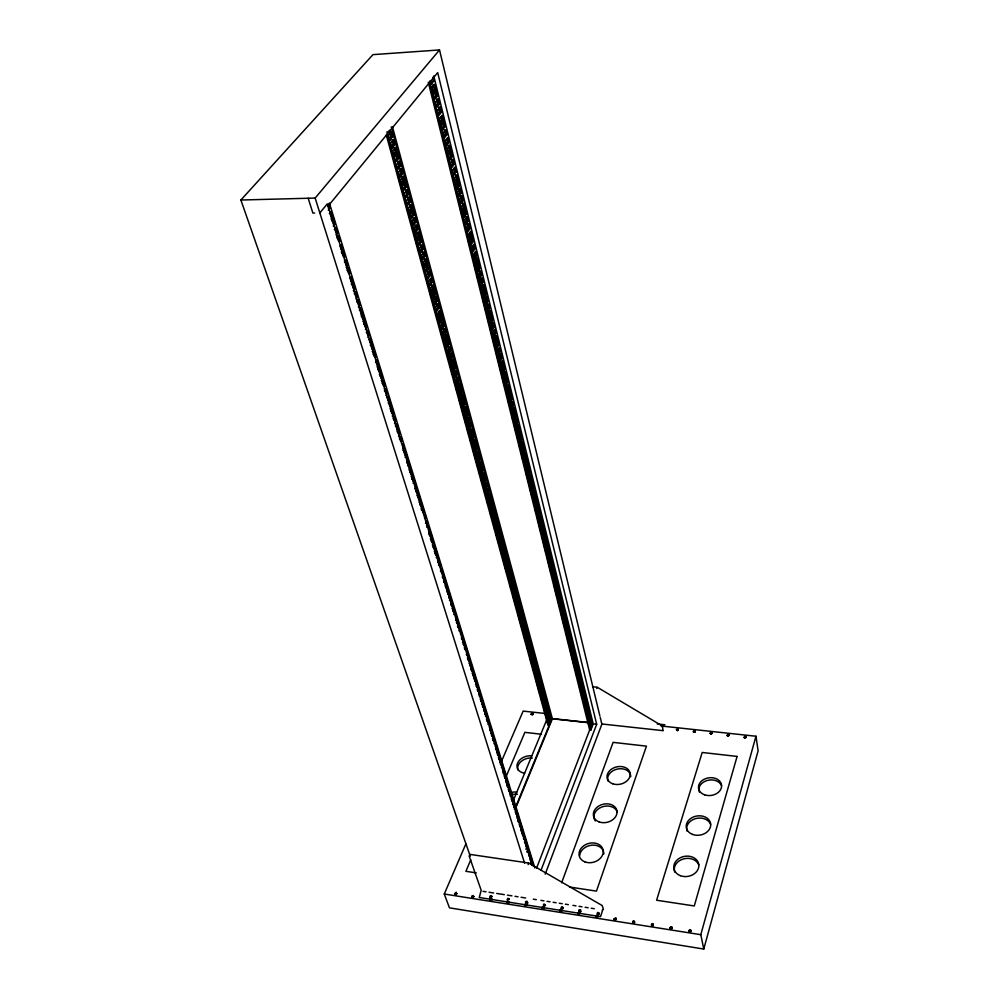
<?xml version="1.0" encoding="UTF-8"?>
<svg xmlns="http://www.w3.org/2000/svg" width="999" height="999" viewBox="0 0 999 999"><rect width="100%" height="100%" fill="white"/><g stroke="black" fill="none" stroke-linecap="round" stroke-linejoin="round"><path stroke-width="1.5" d="M602.734 909.664L600.649 916.358M688.923 931.093L689.76 930.094L691.083 930.456M712.087 733.166L711.138 734.315L710.052 733.154M695.254 731.792C693.331 728.071 693.056 735.002 695.242 731.318M581.168 911.525L580.132 910.401L578.995 911.675M563.249 908.615L562.524 907.517L561.076 908.528M559.902 910.189L560.227 911.35M509.24 901.922L507.792 902.921L507.255 901.61M465.834 844.005L444.268 894.018L449.475 907.854L703.771 949.05L758.116 750.798L755.968 736.238L663.461 726.248M703.771 949.05L700.799 934.689L755.968 736.238M662.662 726.423L662.899 730.569M561.663 882.754L613.111 742.369L646.453 746.153L596.478 891.12L569.567 887.037M545.204 874.162L601.86 724.2L600.199 717.282M540.996 870.354L596.678 724.25L437.699 72.602L328.059 206.169M590.909 728.533L592.432 724.562L591.783 721.927L590.621 721.79L591.271 724.437L589.747 728.408L590.909 728.533L590.247 725.898L591.783 721.927M428.271 82.168L589.66 729.969L590.821 730.094L593.206 723.875L433.778 75.912M590.921 718.456L591.583 721.116L590.047 725.087L589.398 722.427L590.921 718.456L589.76 718.331L590.421 720.991L588.886 724.962L588.224 722.302M536.575 868.168L589.835 729.52M591.096 726.236L592.057 723.751L596.678 724.25M590.521 716.832L589.36 716.708L587.824 720.679L588.985 720.803L590.521 716.832L589.872 714.16L588.698 714.035M531.018 862.949L531.943 860.564L531.118 857.891L529.857 857.704L530.681 860.376L531.943 860.564M587.924 716.495L589.46 712.524L588.798 709.839L587.25 713.81L587.924 716.495L586.75 716.37L588.299 712.399L589.46 712.524M531.518 864.572L532.442 862.199L533.266 864.847L532.017 864.672L531.193 862.012M589.872 714.16L588.324 718.131L588.985 720.803M586.85 712.162L588.399 708.191L587.724 705.494L586.176 709.465L586.85 712.162L585.676 712.037L587.225 708.079L588.399 708.191M528.146 864.56L528.671 863.186M596.765 688.523L597.19 687.424M530.182 860.276L531.118 857.891M527.747 852.422L528.683 850.037L529.52 852.734L528.583 855.119M585.689 701.835L586.863 701.96L585.302 705.931L585.976 708.641L584.802 708.516L586.351 704.545L587.524 704.67L585.976 708.641M528.846 855.943L529.77 853.558L528.508 853.383M525.924 849.237L527.335 845.666L528.171 848.388L526.773 851.96M584.89 704.27L586.45 700.299L585.776 697.577L584.215 701.548L584.89 704.27L583.716 704.145L585.277 700.174L586.45 700.299M525.024 843.643L525.973 841.27L524.7 841.083M582.617 699.75L584.19 695.791L585.364 695.903L583.791 699.874L583.116 697.14L584.69 693.169L585.364 695.903M525.874 846.378L526.823 844.005L525.973 841.27M523.389 838.386L524.338 836.001L523.488 833.241L522.527 835.626M581.805 691.857L583.391 687.899L582.704 685.127L581.118 689.098L581.805 691.857L580.619 691.745L582.205 687.774L583.391 687.899M523.651 839.222L524.6 836.837L525.449 839.597L524.512 841.97M582.417 688.623L583.603 688.736L582.017 692.707L582.704 695.454L581.518 695.341M582.042 694.018L583.104 691.37L584.278 691.495L582.704 695.454M522.002 833.928L522.964 831.543L522.102 828.77L520.829 828.583L521.69 831.368L522.964 831.543M580.706 687.399L582.292 683.441L581.605 680.656L580.007 684.627L580.706 687.399L579.52 687.287M581.181 678.958L579.582 682.916L578.896 680.119L580.494 676.161L581.181 678.958L579.994 678.833L578.933 681.48M521.141 831.156L522.102 828.77M580.044 685.963L581.106 683.316L582.292 683.441M519.218 824.937L520.179 822.552L519.305 819.742L518.019 819.567L518.893 822.377L520.179 822.552M580.069 674.45L578.471 678.408L577.772 675.599L579.383 671.64L580.069 674.45L578.883 674.325L578.184 671.515M519.742 826.648L520.716 824.262L521.578 827.06L520.292 826.885M576.898 673.301L577.971 670.666L579.17 670.779L577.559 674.737L576.361 674.625M518.081 821.265L519.043 818.88L518.169 816.058L516.883 815.883L517.757 818.705L519.043 818.88M518.344 822.127L519.305 819.742M577.809 676.972L578.883 674.325M575.774 668.756L576.848 666.108L576.148 663.274M576.423 670.192L578.046 666.221L577.347 663.386L575.724 667.344L576.423 670.192L575.237 670.067M517.195 818.443L518.169 816.058M577.559 674.737L576.86 671.915L578.471 667.956L579.17 670.779M515.821 807.866L552.397 718.781L392.495 126.923M574.637 664.173L575.724 661.538L575.012 658.678M515.234 812.125L516.221 809.739L515.334 806.88L514.348 809.265M576.923 661.65L575.299 665.609L574.587 662.762L576.211 658.791L576.923 661.65L575.724 661.538M515.784 813.873L516.758 811.488L517.632 814.322L516.346 814.148M548.488 721.303L550.112 717.382L548.975 717.27L549.687 719.892L548.076 723.8L547.352 721.178L548.488 721.303L549.213 723.925L550.824 720.017L550.112 717.382M513.811 807.517L514.785 805.132L513.898 802.259L512.599 802.085M575.074 654.183L575.786 657.055L574.15 661.013L573.438 658.141L575.074 654.183L573.876 654.07L574.587 656.942L572.951 660.901L572.24 658.029L573.438 658.141M515.109 808.266L551.648 719.33L391.258 126.898M548.738 712.337L547.115 716.258L546.391 713.598L548.026 709.69L548.738 712.337L547.602 712.212L546.878 709.565M572.939 650.312L573.651 653.196L572.015 657.142L571.303 654.27L572.502 654.382L573.226 657.255L574.862 653.296L574.15 650.424L572.502 654.382M513.274 800.636L547.127 718.843M547.552 717.869L549.175 713.948L548.039 713.823L548.763 716.458L547.14 720.379L546.416 717.744L547.552 717.869L548.276 720.504L549.887 716.583L549.175 713.948M512.912 804.645L513.898 802.259M544.08 709.19L544.805 711.862L545.953 711.987L547.577 708.066L546.853 705.406L545.716 705.282M572.065 652.609L571.353 649.712L573.001 645.754L573.713 648.651L572.065 652.609L570.866 652.497L572.502 648.551L571.79 645.654M511.188 799.1L512.187 796.715L511.288 793.805L509.977 793.643L510.889 796.54L512.187 796.715M547.602 712.212L545.978 716.133L545.254 713.486M511.738 800.873L512.737 798.488L513.623 801.373L512.325 801.21M544.78 707.692L546.416 703.771L545.691 701.098L544.043 705.007L544.78 707.692L543.631 707.567L545.267 703.646L544.542 700.973M546.853 705.406L545.217 709.315L545.953 711.987M572.564 643.98L571.353 643.88L569.692 647.827L570.904 647.939L572.564 643.98L571.84 641.071L570.629 640.958M544.805 711.862L546.441 707.941L547.577 708.066M510.289 796.191L511.288 793.805M543.818 704.195L545.466 700.274L544.742 697.589L543.094 701.498L543.818 704.195L542.669 704.07L544.318 700.149L545.466 700.274M508.279 789.697L509.278 787.312L508.366 784.365L507.355 786.762M571.403 639.285L569.742 643.244L569.018 640.309L570.679 636.363L571.403 639.285L570.192 639.185L568.531 643.131M508.828 791.495L509.827 789.098L508.516 788.935M571.84 641.071L570.179 645.029L570.904 647.939M542.644 699.849L544.293 695.941L543.556 693.231L541.895 697.152L542.644 699.849L541.483 699.737L540.746 697.027M507.08 785.851L508.091 783.466L507.167 780.506L506.156 782.904M568.793 639.41L570.454 635.464L569.73 632.517L568.056 636.475L568.793 639.41L567.582 639.31L569.243 635.352L570.454 635.464M470.766 859.852L465.896 871.315L476.298 872.889M506.031 776.772L524.875 732.354L541.57 734.253M543.106 691.583L541.446 695.491L540.709 692.782L542.37 688.86L543.106 691.583L541.957 691.47L540.846 694.068M505.594 781.093L506.605 778.696L505.694 775.724L504.67 778.109M567.619 634.665L569.293 630.719L568.556 627.759L566.883 631.705L567.619 634.665L566.396 634.565L568.069 630.619L569.293 630.719M541.483 699.737L543.144 695.816L544.293 695.941M504.108 776.285L505.132 773.9L504.195 770.903L502.884 770.741L503.808 773.738L505.132 773.9M540.259 691.121L539.51 688.386L541.183 684.477L541.92 687.2L539.547 692.657L540.709 692.782M568.106 625.948L566.433 629.894L565.696 626.922L567.382 622.976L568.106 625.948L566.895 625.849L565.771 628.471M454.932 895.004L456.156 892.144M540.209 680.893L538.536 684.802L539.285 687.549L540.946 683.641L540.209 680.893L539.048 680.781L539.797 683.516L538.124 687.437L537.375 684.69M566.196 618.156L566.933 621.153L565.234 625.099L564.497 622.102L566.196 618.156L564.972 618.056L565.709 621.053L564.585 623.676M503.184 773.301L504.195 770.903M540.022 684.352L540.771 687.087L539.098 690.996L538.349 688.261L539.51 688.386M538.998 676.46L537.325 680.369L538.074 683.129L539.747 679.22L538.998 676.46L537.849 676.348L538.598 679.095L536.913 683.004L536.163 680.257M501.386 767.532L502.422 765.147L501.486 762.112L500.449 764.51M565.971 617.245L564.273 621.191L563.523 618.181L565.222 614.235L565.971 617.245L564.735 617.145L563.998 614.135M499.875 762.649L500.911 760.264L499.962 757.217L498.626 757.055M564.023 609.378L564.772 612.399L563.061 616.346L562.312 613.324L564.023 609.378L562.799 609.278L563.548 612.3L561.838 616.246L561.088 613.224M538.548 674.775L537.387 674.65L535.701 678.558L536.863 678.683L538.548 674.775L537.799 672.002L536.638 671.877M501.585 761.113L523.151 711.101L544.742 713.436M563.611 619.767L564.735 617.145M498.351 757.741L499.388 755.344L498.439 752.284L497.402 754.682M561.863 611.475L563.573 607.529L562.824 604.495L561.101 608.428L561.863 611.475L560.626 611.363L562.337 607.429L561.838 605.406M537.337 670.304L535.639 674.213L534.877 671.428L536.575 667.519L537.337 670.304L536.176 670.192L535.039 672.789M498.926 759.602L499.962 757.217M537.799 672.002L536.101 675.911L536.863 678.683M534.04 669.155L535.177 666.545L536.351 666.658L534.64 670.566L533.478 670.454M532.817 664.647L533.953 662.037L533.191 659.228M495.854 749.712L496.903 747.327L495.566 747.165M535.127 662.15L533.416 666.058L532.642 663.236L534.353 659.34L535.127 662.15L533.953 662.037M559.977 605.157L561.126 602.534L560.626 600.499M496.815 752.796L497.864 750.411L496.903 747.327M534.64 670.566L533.878 667.769L535.589 663.86L536.351 666.658M562.362 602.634L560.639 606.568L559.877 603.508L561.613 599.575L562.362 602.634L561.126 602.534M531.955 654.67L532.717 657.504L531.006 661.413L530.232 658.578M533.891 657.617L532.18 661.513L531.406 658.691L533.129 654.782L533.891 657.617L532.717 657.504M558.99 601.161L560.139 598.538L559.64 596.49M495.566 748.775L496.615 746.378L495.654 743.281M559.652 602.572L561.376 598.638L560.614 595.566L558.891 599.5L559.652 602.572L558.416 602.472L557.642 599.412M493.044 740.659L494.105 738.273L492.757 738.111M557.654 594.53L559.39 590.596L560.152 593.693L558.429 597.627L557.654 594.53L556.406 594.442L556.918 596.503M530.931 656.955L532.654 653.046L531.88 650.212L530.706 650.099L531.48 652.946L529.757 656.842L530.931 656.955L530.157 654.108L531.88 650.212M557.754 596.216L558.916 593.593L558.154 590.509M494.018 743.78L495.067 741.383L494.105 738.273M556.918 585.514L557.692 588.623L555.943 592.544L555.169 589.447M531.643 649.338L530.469 649.225L528.733 653.134L529.92 653.246L531.643 649.338L530.869 646.478L529.695 646.378M492.457 738.748L493.506 736.363L492.544 733.216L491.483 735.614M558.928 588.711L557.192 592.644L556.418 589.535L558.166 585.601L558.928 588.711L557.692 588.623M490.884 733.691L491.945 731.305L490.971 728.146L489.61 727.996M528.658 648.638L530.394 644.73L529.62 641.857L527.872 645.766L528.658 648.638L527.472 648.526L529.22 644.63L530.394 644.73M554.183 585.464L554.695 587.537L555.943 587.637L557.692 583.703L556.93 580.581L555.681 580.494M530.869 646.478L529.133 650.386L529.92 653.246M529.145 640.097L527.397 644.005L526.61 641.121L528.359 637.212L529.145 640.097L527.959 639.997L526.798 642.594M554.92 577.447L555.444 579.532L553.683 583.466L554.932 583.553L556.693 579.632L555.919 576.498L554.67 576.398M489.897 730.531L490.971 728.146M556.93 580.581L555.169 584.515L555.943 587.637M554.695 587.537L556.443 583.616L555.931 581.53M488.012 724.45L489.085 722.065L488.099 718.868L486.738 718.718M527.085 632.542L527.872 635.451L526.123 639.348L525.324 636.438L527.085 632.542L525.899 632.442L526.698 635.339L524.937 639.235L524.138 636.338M555.444 574.575L553.671 578.496L552.897 575.337L554.67 571.416L555.444 574.575L554.195 574.487L553.009 577.097M555.919 576.498L554.158 580.419L554.932 583.553M525.087 635.551L526.848 631.655L526.061 628.746L524.288 632.642L525.087 635.551L523.901 635.451L525.661 631.555L524.862 628.633M487.025 721.253L488.099 718.868M525.574 626.96L524.388 626.848L522.614 630.744L523.801 630.856L525.574 626.96L524.775 624.025L523.588 623.925M485.414 716.083L486.501 713.698L487.5 716.907L486.413 719.305M551.623 570.229L553.409 566.308L554.183 569.492L552.41 573.414L551.623 570.229L550.362 570.142L550.899 572.265M551.748 572.015L552.934 569.393L552.41 567.282M552.135 561.176L550.349 565.097L551.148 568.294L552.922 564.373L552.135 561.176L550.874 561.088L551.673 564.285L549.887 568.206L549.35 566.071M524.775 624.025L523.001 627.921L523.801 630.856M484.802 714.123L485.889 711.738L484.89 708.503L483.803 710.888M522.514 626.123L521.703 623.176L523.488 619.28L524.288 622.227L522.514 626.123L521.316 626.023M551.111 557.005L549.313 560.914L550.112 564.123L551.898 560.202L551.111 557.005L549.85 556.918L550.636 560.114L548.851 564.035L548.314 561.9M521.915 624.725L523.101 622.127L522.29 619.18M549.687 563.711L550.874 561.088M483.491 709.902L484.59 707.504L483.578 704.258L482.48 706.643M521.003 614.41L521.803 617.37L520.017 621.266L519.205 618.306M481.868 704.657L482.967 702.272L481.955 699L480.581 698.85M548.826 558.953L550.624 555.032L549.825 551.81L548.026 555.719L548.826 558.953L547.564 558.866L546.753 555.644M523.001 617.469L521.216 621.366L520.404 618.406L522.19 614.51L523.001 617.469L521.803 617.37M672.19 927.921L670.267 928.496M480.232 699.387L481.331 696.99L480.307 693.706L479.208 696.091M549.338 549.837L547.539 553.746L546.728 550.499L548.538 546.59L549.338 549.837L548.076 549.75L546.865 552.36M519.942 610.526L520.754 613.511L518.956 617.394L518.144 614.422M480.844 701.385L481.955 699M521.953 613.598L520.154 617.494L519.343 614.522L521.141 610.626L521.953 613.598L520.754 613.511M547.564 558.866L549.363 554.957L548.826 552.809M518.843 612.687L520.641 608.803L519.83 605.806L518.031 609.702L518.843 612.687L517.644 612.599L519.443 608.703L520.641 608.803M546.241 542.357L546.778 544.53L544.967 548.439L544.418 546.266M519.343 603.983L517.532 607.867L516.708 604.857L518.518 600.961L519.343 603.983L518.131 603.883L516.92 606.468M478.583 694.08L479.682 691.683L478.658 688.373L477.547 690.759M548.051 544.605L546.241 548.513L545.429 545.254L547.252 541.346L548.051 544.605L546.778 544.53M517.195 596.091L518.019 599.125L516.208 603.009L515.372 599.974L517.195 596.091L515.996 596.003L514.772 598.588M546.191 537.075L544.368 540.983L545.179 544.255L547.002 540.347L546.191 537.075L544.917 537L545.729 540.272L543.906 544.18L543.356 541.995M477.235 689.747L478.346 687.362L477.322 684.028L475.936 683.89L476.973 687.212L478.346 687.362M746.178 737.212L744.267 737.574M516.121 592.132L516.945 595.167L515.122 599.05L514.298 596.016L516.121 592.132L514.91 592.032L515.734 595.079L513.911 598.963L513.361 596.927M475.561 684.377L476.685 681.992L475.649 678.633L474.525 681.031M543.868 538.973L545.704 535.064L544.892 531.768L543.044 535.676L543.868 538.973L542.594 538.886L541.77 535.589M515.996 596.003L516.82 599.025L514.997 602.909L514.435 600.899M476.198 686.413L477.322 684.028M653.408 924.949C650.886 927.909 650.799 921.827 653.346 924.5M473.888 678.97L475.012 676.585L473.976 673.214L472.577 673.076M544.393 529.757L542.544 533.653L541.72 530.332L543.568 526.436L544.393 529.757L543.106 529.682L541.883 532.28M542.594 538.886L544.418 534.989L543.881 532.792M472.839 675.599L473.976 673.214M513.186 592.757L514.41 590.172L513.848 588.136M515.621 590.272L513.786 594.143L512.949 591.096L514.785 587.212L515.621 590.272L514.41 590.172M542.245 521.078L540.397 524.962L541.221 528.309L543.069 524.413L542.245 521.078L540.958 521.003L541.783 524.338L539.935 528.221L539.385 525.998M511.838 587.837L513.061 585.252L512.512 583.191M472.202 673.538L473.339 671.153L472.277 667.757L471.141 670.142M514.285 585.339L512.437 589.223L511.6 586.138L513.449 582.267L514.285 585.339L513.061 585.252M509.865 584.165L511.713 580.294L510.876 577.197L512.1 577.285L512.937 580.382L511.088 584.253L510.239 581.168L512.1 577.285M540.134 523.951L539.31 520.591L541.171 516.708L541.995 520.054L540.134 523.951L538.848 523.876L540.709 519.98L539.885 516.633M470.816 669.093L471.965 666.708L470.904 663.299L469.505 663.161M729.033 735.326C726.885 737.786 726.735 732.779 728.945 735.039M469.118 663.598L470.254 661.213L469.193 657.779L468.044 660.152M537.512 518.469L538.798 518.543L540.659 514.647L539.835 511.288L538.548 511.213M510.052 574.188L510.614 576.248L508.753 580.132L509.977 580.219L511.838 576.348L511.001 573.239L509.777 573.151M469.767 665.684L470.904 663.299M727.047 735.389L728.771 734.889M510.477 571.341L508.616 575.212L507.754 572.077L509.627 568.206L510.477 571.341L509.253 571.253L508.016 573.826M539.835 511.288L537.962 515.172L538.798 518.543M511.001 573.239L509.128 577.11L509.977 580.219M538.124 517.17L539.373 514.585L540.659 514.647M632.654 921.94C634.777 919.068 635.551 924.687 632.866 922.577M536.775 511.738L538.036 509.153L537.2 505.756M467.395 658.054L468.543 655.669L467.47 652.21L466.321 654.595M539.323 509.215L537.45 513.099L536.6 509.715L538.486 505.831L539.323 509.215L538.036 509.153M508.266 563.161L506.381 567.02L507.242 570.167L509.115 566.296L508.266 563.161L507.03 563.074L507.892 566.208L506.006 570.079L505.432 567.981M536.088 507.629L537.974 503.758L537.137 500.337L535.839 500.274L536.675 503.683L534.79 507.554L536.088 507.629L535.239 504.22L537.137 500.337M505.944 559.04L506.505 561.151L504.62 565.009L503.758 561.85L504.994 561.938L506.88 558.079L505.656 557.991M464.248 647.926L465.409 645.554L464.335 642.045L462.912 641.92L463.998 645.416L465.409 645.554M534.989 503.171L536.875 499.3L536.038 495.879L534.128 499.75L534.989 503.171L533.678 503.109L535.576 499.225L535.014 496.953M464.585 649L465.746 646.615L466.82 650.099L465.409 649.962M506.88 558.079L507.742 561.238L505.856 565.097L504.994 561.938M463.161 644.43L464.335 642.045M504.732 560.976L506.618 557.105L505.756 553.933L503.858 557.792L504.732 560.976L503.496 560.889M711.937 732.804C711.213 736.313 708.953 730.956 711.987 733.079M505.232 551.997L503.334 555.856L502.46 552.659L504.37 548.801L505.232 551.997L503.996 551.91L502.722 554.482M532.942 496.291L534.215 493.706L533.641 491.408M462.5 642.282L463.661 639.909L462.574 636.388L461.401 638.761M535.514 493.781L533.616 497.652L532.754 494.193L534.665 490.322L535.514 493.781L534.215 493.706M504.12 559.602L505.394 557.03L504.82 554.907M614.235 919.03L615.272 917.969L616.321 918.655M534.14 488.211L532.23 492.082L531.368 488.611L533.291 484.752L534.14 488.211L532.842 488.149L530.919 492.02L530.344 489.71M501.723 543.556L502.959 543.643L503.833 546.853L501.923 550.699L500.686 550.624L502.597 546.765L502.022 544.63M530.169 485.139L531.456 482.567L530.881 480.232M502.435 541.67L500.511 545.529L499.625 542.295L501.56 538.449L502.435 541.67L501.186 541.595L499.912 544.155M458.953 630.893L460.139 628.508L459.041 624.937L457.604 624.812M529.532 486.426L530.844 486.488L532.767 482.629L531.905 479.133L530.594 479.07M502.959 543.643L501.048 547.489L501.923 550.699M501.286 537.462L499.363 541.308L498.476 538.061L500.412 534.215L501.286 537.462L500.049 537.375L498.114 541.221L497.527 539.06M457.505 626.223L458.703 623.851L457.592 620.267L456.393 622.639M529.707 481.93L531.643 478.071L530.781 474.562L528.846 478.421L529.707 481.93L528.396 481.868M457.854 627.322L459.041 624.937M531.905 479.133L529.982 482.992L530.844 486.488M693.256 731.58L695.242 731.405M529.045 480.581L530.332 478.009L529.757 475.674M596.028 915.633L596.965 916.995L597.976 915.496M599.163 914.56L598.526 913.211L597.102 914.472M498.026 529.982L498.626 532.155L496.678 536.001L495.791 532.729M527.634 474.925L528.933 472.352L528.059 468.831M499.875 532.23L497.927 536.076L497.04 532.804L498.988 528.971L499.875 532.23L498.626 532.155M455.706 620.441L456.905 618.069L455.794 614.447M530.244 472.415L528.309 476.273L527.435 472.739L529.383 468.893L530.244 472.415L528.933 472.352M453.908 614.61L455.107 612.237L453.983 608.603L452.547 608.478M498.439 526.972L496.491 530.806L495.604 527.534L497.552 523.688L498.439 526.972L497.19 526.898L495.891 529.458M525.574 470.517L526.898 470.579L528.846 466.733L527.971 463.186L526.648 463.124M495.054 525.524L497.002 521.678L496.116 518.381L494.855 518.306L495.754 521.603L493.793 525.449L495.054 525.524L494.143 522.215L496.116 518.381M452.772 610.976L453.983 608.603M527.971 463.186L526.011 467.033L526.898 470.579M526.223 469.243L527.534 466.67L526.948 464.31M524.8 463.511L526.111 460.951L525.524 458.578M452.085 608.741L453.296 606.381L452.16 602.709L450.949 605.082M527.435 461.014L525.474 464.86L524.587 461.288L526.56 457.442L527.435 461.014L526.111 460.951M676.535 729.832C679.645 727.459 677.547 732.941 676.485 729.557C678.895 727.16 678.483 732.192 676.448 729.757M523.651 458.853L524.962 456.293L524.075 452.709M493.269 519.855L494.58 517.295L493.981 515.084M526.286 456.356L524.313 460.189L523.426 456.605L525.399 452.759L526.286 456.356L524.962 456.293M494.942 514.048L495.841 517.37L493.868 521.203L492.969 517.894L494.942 514.048L493.681 513.986M494.393 512.025L492.407 515.859L491.496 512.524L493.481 508.691L494.393 512.025L493.131 511.95L491.808 514.51M449.45 600.287L450.674 597.914L451.81 601.598L450.374 601.473M522.215 453.071L523.526 450.512L522.939 448.101M448.751 598.026L449.975 595.654L448.826 591.945L447.602 594.318M521.553 454.345L522.877 454.395L524.862 450.561L523.976 446.953L522.639 446.903M446.89 592.045L448.126 589.685L446.965 585.951M523.426 444.742L521.441 448.576L520.529 444.942L522.527 441.121L523.426 444.742L522.09 444.692L520.766 447.252M491.058 504.345L491.67 506.58L489.685 510.402L490.946 510.477L492.932 506.643L492.02 503.296L490.759 503.221M523.976 446.953L521.99 450.786L522.877 454.395M491.458 501.236L489.46 505.069L488.548 501.685L490.546 497.864L491.458 501.236L490.197 501.173L488.861 503.721M492.02 503.296L490.022 507.117L490.946 510.477M490.259 496.828L488.261 500.661L487.337 497.265L489.348 493.444L490.259 496.828L488.998 496.765L486.988 500.586M519.305 441.396L520.641 438.848L520.042 436.413M445.03 586.026L446.266 583.666L445.104 579.907L443.856 582.267M518.643 442.669L519.98 442.719L521.977 438.898L521.078 435.239L519.742 435.189M559.989 910.451L560.451 909.577M443.506 581.118L444.742 578.758L443.581 574.974L442.332 577.347M517.457 437.887L518.793 437.937L520.804 434.128L519.905 430.457L518.556 430.407M521.078 435.239L519.08 439.061L519.98 442.719M486.163 493.843L487.512 491.308L486.9 489.035M519.905 430.457L517.882 434.265L518.793 437.937M488.786 491.371L486.775 495.192L485.839 491.77L487.862 487.962L488.786 491.371L487.512 491.308M518.131 436.613L519.468 434.078L518.856 431.63M487.287 485.876L485.264 489.685L484.328 486.251L486.363 482.442L487.287 485.876L486.014 485.801L483.991 489.622M516.658 430.694L518.006 428.159L517.095 424.463M519.343 428.196L517.332 432.018L516.408 428.321L518.431 424.513L519.343 428.196L518.006 428.159M440.434 571.216L441.683 568.856L442.857 572.664L441.396 572.552M483.154 482.817L484.515 480.282L483.891 477.984M515.172 424.737L516.533 422.202L515.921 419.73M485.789 480.344L483.753 484.153L482.817 480.694L484.852 476.885L485.789 480.344L484.515 480.282M514.497 426.011L515.846 426.049L517.882 422.252L516.958 418.531L515.609 418.481M542.232 907.654L543.893 906.967M544.255 907.716L542.382 908.266M437.787 562.712L439.048 560.352L437.862 556.505M484.565 475.836L482.529 479.645L481.58 476.173L483.628 472.365L484.565 475.836L483.291 475.774L481.93 478.309M516.396 416.258L514.36 420.055L513.424 416.308L515.472 412.512L516.396 416.258L515.047 416.208L513.686 418.743M438.511 565.059L439.772 562.699L440.959 566.533L439.498 566.421M516.958 418.531L514.922 422.327L515.846 426.049M480.819 466.695L482.105 466.758L483.054 470.242L480.994 474.05L479.707 473.988L481.768 470.192L481.131 467.857M511.788 415.122L513.836 411.326L512.912 407.567M436.226 557.679L437.487 555.319L436.288 551.436L434.815 551.336M515.197 411.363L513.149 415.159L512.212 411.401L514.26 407.604L515.197 411.363L513.836 411.326M434.278 551.423L435.564 549.063L434.353 545.167L432.867 545.067L434.078 548.963L435.564 549.063M481.53 464.622L479.458 468.419L478.509 464.91L480.569 461.113L481.53 464.622L480.244 464.56L478.858 467.095M513.698 405.307L511.638 409.103L510.701 405.307L512.762 401.523L513.698 405.307L512.337 405.269L510.964 407.792M435.015 553.796L436.288 551.436M482.105 466.758L480.044 470.554L480.994 474.05M433.067 547.514L434.353 545.167M524.65 904.869L524.875 904.157M526.648 904.932L525.611 905.968L524.5 904.844M476.623 462.699L478.696 458.916L477.747 455.382L479.033 455.432L479.995 458.966L477.922 462.762L476.623 462.699L475.661 459.165L477.747 455.382M432.317 545.117L433.616 542.769L432.392 538.836L431.106 541.183M510.127 402.997L512.2 399.213L511.251 395.404L509.89 395.367L510.839 399.175L508.766 402.959L510.127 402.997L509.178 399.175L511.251 395.404M476.66 458.141L478.746 454.358L477.772 450.811L475.686 454.595L476.66 458.141L475.362 458.091M479.033 455.432L476.948 459.228L477.922 462.762M507.929 395.554L509.315 393.032L508.691 390.484M430.357 538.773L431.643 536.426L430.419 532.467L429.12 534.815M510.676 393.069L508.603 396.853L507.642 393.019L509.74 389.248L510.676 393.069L509.315 393.032M476.061 456.83L477.447 454.308L476.81 451.935M428.746 533.603L430.045 531.256L428.821 527.272M475.099 452.422L474.125 448.851L476.223 445.067L477.185 448.638L475.099 452.422L473.801 452.36L475.899 448.588L474.925 445.017M509.453 388.074L507.355 391.845L506.406 387.987L508.503 384.215L509.453 388.074L508.079 388.037L506.68 390.547M426.748 527.172L428.059 524.837L426.823 520.829L425.512 523.164M504.445 385.589L505.819 385.626L507.917 381.868L506.968 377.984L505.594 377.959M472.927 445.354L474.325 442.832L473.676 440.447M475.624 442.882L473.526 446.665L472.539 443.069L474.65 439.298L475.624 442.882L474.325 442.832M505.819 385.626L504.857 381.743L506.968 377.984M471.94 440.871L474.063 437.1L473.076 433.491L471.778 433.441L472.752 437.05L470.641 440.821L471.94 440.871L470.954 437.25L473.076 433.491M505.144 384.34L506.543 381.83L505.906 379.245M506.381 375.612L504.258 379.37L503.296 375.474L505.419 371.715L506.381 375.612L505.007 375.587L502.884 379.345L502.235 376.748M470.054 434.84L471.478 432.33L470.816 429.92M472.777 432.38L470.654 436.151L469.667 432.517L471.79 428.758L472.777 432.38L471.478 432.33M469.055 430.294L471.191 426.536L470.204 422.877L468.056 426.635L469.055 430.294L467.744 430.244L466.745 426.585M501.323 373.052L502.697 373.077L504.832 369.33L503.858 365.409L502.485 365.384M421.453 510.127L422.789 507.792L424.038 511.85L422.54 511.763M502.697 373.077L501.723 369.155L503.858 365.409M467.744 430.244L469.88 426.486L468.893 422.839M502.035 371.803L503.446 369.305L502.797 366.695M469.592 420.641L467.445 424.4L466.446 420.716L468.593 416.97L469.592 420.641L468.281 420.604L466.845 423.101M500.761 366.67L502.185 364.185L501.535 361.551M421.066 508.878L422.402 506.543L421.128 502.447L419.617 502.372M503.558 364.21L501.423 367.944L500.449 363.998L502.584 360.264L503.558 364.21L502.185 364.185M419.792 504.782L421.128 502.447M465.234 417.182L466.67 414.685L465.996 412.212M499.175 360.314L500.611 357.829L499.962 355.182M465.834 418.469L467.982 414.722L466.983 411.026L464.822 414.772L465.834 418.469L464.51 418.431M419.018 502.272L420.354 499.95L419.081 495.829L417.57 495.741M498.464 361.563L499.85 361.588L501.998 357.854L501.011 353.883L499.625 353.858M466.67 409.89L464.51 413.636L463.499 409.915L465.671 406.181L466.67 409.89L465.359 409.852L463.911 412.35M499.85 361.588L498.863 357.605L501.011 353.883M497.589 353.908L499.025 351.423L498.364 348.763M416.958 495.629L418.306 493.294L417.02 489.148L415.497 489.073M500.412 351.448L498.264 355.182L497.265 351.173L499.425 347.452L500.412 351.448L499.025 351.423M414.872 488.936L416.233 486.613L414.935 482.43L413.411 482.355M498.826 345.005L496.653 348.726L495.654 344.705L497.839 340.984L498.826 345.005L497.44 344.992L495.991 347.465M461.55 407.604L462.874 407.642L465.047 403.908L464.036 400.174L462.712 400.137M415.671 491.483L417.02 489.148M462.874 407.642L461.85 403.896L464.036 400.174M462.275 406.356L463.723 403.871L463.049 401.373M413.174 483.466L414.548 481.143L413.236 476.948L411.875 479.27M463.411 397.877L461.226 401.61L460.202 397.852L462.4 394.118L463.411 397.877L462.087 397.839L459.902 401.573L458.866 397.814M497.539 339.76L495.354 343.469L494.355 339.423L496.54 335.714L497.539 339.76L496.141 339.747L494.68 342.22M454.845 893.83L456.83 893.468M458.978 394.268L460.439 391.783L459.752 389.26M411.076 476.685L412.45 474.363L411.138 470.129L409.602 470.067M493.731 336.95L495.929 333.241L494.93 329.171L492.719 332.879L493.731 336.95L492.332 336.938M461.775 391.82L459.565 395.542L458.541 391.758L460.739 388.037L461.775 391.82L460.439 391.783M409.752 472.452L411.138 470.129M493.069 335.701L494.53 333.229L493.856 330.519M408.953 469.855L410.327 467.544L409.016 463.274L407.48 463.211M493.294 322.59L494.305 326.685L492.107 330.382L491.083 326.286L493.294 322.59L491.895 322.577L492.907 326.673L490.696 330.369L489.685 326.273M458.066 383.042L459.103 386.838L456.88 390.559L455.844 386.75M460.427 386.875L458.216 390.597L457.18 386.788L459.403 383.079L460.427 386.875L459.103 386.838M458.766 380.744L456.543 384.453L455.494 380.631L457.729 376.923L458.766 380.744L457.43 380.719L455.944 383.191M406.818 462.974L408.204 460.664L406.88 456.368M492.682 320.08L490.472 323.776L489.448 319.643L491.67 315.959L492.682 320.08L491.271 320.08L489.797 322.527M407.629 465.584L409.016 463.274M456.043 370.729L457.092 374.575L454.857 378.284L453.808 374.425L456.043 370.729L454.707 370.691M405.07 457.355L406.468 455.044L405.132 450.724L403.584 450.661M490.334 310.564L491.358 314.697L489.123 318.381L488.099 314.235L490.334 310.564L488.923 310.552L489.947 314.697L487.712 318.369L486.688 314.223M454.258 377.01L455.756 374.55L455.057 371.978M453.159 372.065L455.407 368.369L454.358 364.498L453.009 364.473L454.07 368.344L451.81 372.04L453.159 372.065L452.097 368.181L454.358 364.498M402.909 450.387L404.308 448.076L402.959 443.731M489.71 308.029L487.475 311.7L486.438 307.517L488.673 303.858L489.71 308.029L488.299 308.017L486.8 310.464M451.186 365.746L452.684 363.286L451.985 360.689M450.424 366.97L451.773 366.995L454.033 363.311L452.972 359.415L451.635 359.39M484.378 304.957L485.801 304.97L488.049 301.298L487.012 297.103L485.589 297.103M452.972 359.415L450.711 363.099L451.773 366.995M449.912 353.084L450.986 357.005L448.713 360.689L450.062 360.714L452.335 357.03L451.273 353.109L448.988 356.793L450.062 360.714M485.127 303.746L486.625 301.298L485.939 298.501M399.363 438.973L400.786 436.675L402.135 441.058L400.587 440.996L399.225 436.613M485.801 304.97L484.752 300.761L487.012 297.103M446.978 354.358L449.263 350.686L448.189 346.74M482.692 298.189L484.952 294.53L483.916 290.309L485.339 290.309L486.376 294.53L484.115 298.189L482.692 298.189L481.643 293.956M450.611 350.711L448.339 354.383L447.252 350.437L449.55 346.765L450.611 350.711L449.263 350.686M398.526 436.288L399.95 433.991L398.589 429.57L397.152 431.868M481.318 292.67L482.742 292.657L485.014 289.023L483.978 284.777L482.542 284.777M485.339 290.309L483.066 293.956L484.115 298.189M446.004 346.778L447.54 344.33L446.815 341.683M448.888 344.343L446.59 348.014L445.517 344.043L447.814 340.384L448.888 344.343L447.54 344.33M482.08 291.446L483.591 289.023L482.892 286.189M395.354 426.061L396.79 423.776L398.164 428.209L396.603 428.159L395.229 423.713M483.978 284.777L481.693 288.411L482.742 292.657M446.128 339.148L443.818 342.807L445.179 342.832L447.49 339.161L446.403 335.177L445.042 335.164L446.128 339.148L447.49 339.161M480.369 284.603L481.905 282.18L480.844 277.897M394.505 423.339L395.941 421.041L394.555 416.571L393.119 418.856M481.043 285.801L483.329 282.168L482.28 277.897L479.982 281.518L481.043 285.801L479.607 285.814M446.403 335.177L444.093 338.836L445.179 342.832M478.658 277.697L480.194 275.287L479.133 270.979M442.832 335.152L444.38 332.717L443.281 328.708M392.257 416.108L393.706 413.823L392.32 409.315L390.746 409.265M481.63 275.274L479.333 278.896L478.259 274.588L480.569 270.979L481.63 275.274L480.194 275.287M445.741 332.729L443.419 336.388L442.32 332.367L444.655 328.721L445.741 332.729L444.38 332.717M390.859 411.6L392.32 409.315M441.058 328.683L442.619 326.248L441.883 323.551M389.997 408.828L391.458 406.543L390.06 401.998M479.92 268.331L477.609 271.953L476.535 267.607L478.846 264.011L479.92 268.331L478.484 268.344L476.935 270.754M442.882 322.215L443.981 326.261L441.658 329.907L440.547 325.861L442.882 322.215L441.521 322.215M439.285 322.165L440.846 319.73L440.109 317.02M388.161 402.884L389.622 400.611L388.211 396.041M477.447 258.329L478.521 262.675L476.198 266.283L475.112 261.925L477.447 258.329L476.011 258.341L477.085 262.687L474.75 266.296L473.663 261.938M441.108 315.684L442.22 319.742L439.872 323.389L438.761 319.305L441.108 315.684L439.735 315.672M437.824 316.845L439.398 314.423L438.661 311.7M440.771 314.435L438.424 318.069L437.3 313.973L439.66 310.352L440.771 314.435L439.398 314.423M473.788 258.067L475.349 255.669L474.625 252.747M385.864 395.504L387.337 393.231L385.914 388.623L384.428 390.896M476.798 255.657L474.45 259.253L473.364 254.857L475.711 251.273L476.798 255.657L475.349 255.669M436.026 310.252L437.612 307.842L436.488 303.721M438.986 307.842L436.613 311.463L435.489 307.342L437.874 303.733L438.986 307.842L437.612 307.842M475.049 248.589L472.702 252.173L471.603 247.752L473.963 244.168L475.049 248.589L473.601 248.601L472.028 250.986M382.118 383.429L383.604 381.168L382.005 381.131L383.454 385.764L385.04 385.801L383.604 381.168M433.416 304.82L434.802 304.82L437.187 301.211L436.063 297.065L434.677 297.065M381.231 380.582L382.729 378.321L381.281 373.638L379.77 375.899M470.929 245.042L473.289 241.471L472.202 237.025L469.817 240.584L470.929 245.042L469.468 245.055M434.215 303.609L435.801 301.211L435.052 298.451M431.593 298.139L432.979 298.139L435.377 294.53L434.24 290.359L432.854 290.372M470.254 243.868L471.84 241.483L471.103 238.524M436.063 297.065L433.678 300.674L434.802 304.82M379.333 374.463L380.831 372.202L379.383 367.495L377.772 367.47M471.865 235.664L469.48 239.223L468.369 234.753L470.754 231.194L471.865 235.664L470.404 235.677L468.818 238.062M432.392 296.928L433.991 294.53L433.229 291.758M433.891 289.086L431.493 292.682L430.344 288.486L432.754 284.902L433.891 289.086L432.505 289.086L430.906 291.483M432.979 298.139L431.843 293.968L434.24 290.359M377.872 369.755L379.383 367.495M376.973 366.87L378.484 364.61L377.023 359.877L375.499 362.125M468.968 223.951L470.079 228.459L467.694 232.005L466.57 227.497L468.968 223.951L467.507 223.976M429.058 284.727L430.669 282.342L429.907 279.533M432.067 282.33L429.645 285.914L428.496 281.693L430.919 278.122L432.067 282.33L430.669 282.342M467.02 230.844L468.618 228.484L467.882 225.487M427.197 277.922L428.821 275.537L428.059 272.715M465.222 223.589L466.833 221.229L466.083 218.207M426.386 279.121L427.784 279.108L430.219 275.537L429.071 271.291L427.672 271.291M464.423 224.763L465.896 224.738L468.294 221.204L467.182 216.671L465.709 216.696M429.071 271.291L426.623 274.862L427.784 279.108M373.114 354.433L374.637 352.185L373.027 352.16L374.513 356.943L376.123 356.968L374.637 352.185M467.182 216.671L464.76 220.205L465.896 224.738M427.197 264.41L428.359 268.694L425.911 272.252L424.75 267.969L427.197 264.41L425.799 264.423M372.202 351.498L373.738 349.263L372.24 344.443M465.372 209.328L466.496 213.898L464.073 217.42L462.937 212.849L465.372 209.328L463.898 209.365L465.022 213.923L463.411 216.271M425.324 271.079L426.96 268.694L426.186 265.846M426.848 263.112L424.388 266.671L423.214 262.362L425.686 258.816L426.848 263.112L425.449 263.124L422.989 266.671L421.803 262.375M370.242 345.204L371.79 342.969L370.292 338.124M463.898 203.346L465.022 207.942L462.599 211.451L461.451 206.855L463.898 203.346L462.412 203.384M461.925 210.314L463.548 207.967L462.699 204.533M460.089 202.909L461.725 200.574L460.864 197.115M421.915 258.554L423.564 256.194L422.39 251.873M367.819 337.375L369.368 335.152L367.857 330.269L366.296 332.492M462.062 195.916L463.199 200.537L460.751 204.046L459.602 199.425L462.062 195.916L460.576 195.954M424.962 256.181L422.49 259.728L421.316 255.394L423.788 251.86L424.962 256.181L423.564 256.194M423.077 249.213L420.591 252.747L419.405 248.389L421.89 244.855L423.077 249.213L421.665 249.226L420.005 251.586M458.241 195.454L459.877 193.132L459.016 189.648M365.359 329.495L366.933 327.272L365.409 322.352L363.773 322.34M457.417 196.628L458.903 196.591L461.363 193.094L460.214 188.436L458.728 188.486M363.836 324.575L365.409 322.352M460.214 188.436L457.742 191.933L458.903 196.591M362.899 321.553L364.473 319.33L362.937 314.373L361.351 316.583M457.043 189.073L459.515 185.589L458.354 180.906L455.881 184.378L457.043 189.073L455.544 189.111M418.082 244.555L419.755 242.208L418.569 237.824L419.98 237.799L421.166 242.183L418.668 245.717L417.47 241.321L419.98 237.799M456.381 187.949L458.029 185.639L457.155 182.13M417.107 239.985L415.896 235.564L418.419 232.055L419.617 236.463L417.107 239.985L415.684 239.997L418.194 236.488L417.008 232.08M454.857 181.83L456.518 179.52L455.357 174.813M360.889 315.06L362.475 312.849L360.926 307.854L359.328 310.065M458.004 179.483L455.519 182.942L454.345 178.234L456.843 174.763L458.004 179.483L456.518 179.52M415.159 232.867L417.694 229.358L416.483 224.925L413.948 228.421L415.159 232.867L413.736 232.892L416.271 229.383L415.06 224.95M358.379 307.005L359.977 304.795L358.416 299.762L356.768 299.762M456.131 171.878L453.633 175.337L452.447 170.592L454.957 167.145L456.131 171.878L454.632 171.928L452.972 174.238M411.775 225.724L414.323 222.24L413.111 217.77M356.818 301.973L358.416 299.762M415.746 222.203L413.211 225.699L411.988 221.229L414.535 217.745L415.746 222.203L414.323 222.24M355.856 298.876L357.467 296.678L355.894 291.608L354.283 293.806M453.071 159.465L454.245 164.236L451.735 167.682L450.549 162.899L453.071 159.465L451.56 159.515M451.061 166.583L452.747 164.286L451.86 160.702M409.802 218.519L412.362 215.035L411.138 210.539L412.575 210.514L413.798 215.01L411.238 218.494L410.015 213.986L412.575 210.514M353.321 290.697L354.932 288.499L353.346 283.391M448.314 160.015L449.812 159.965L452.347 156.531L451.161 151.723L449.65 151.786L450.849 156.593L449.15 158.878M409.053 211.488L410.764 209.166L409.54 204.645L410.976 204.62L412.2 209.141L409.627 212.612L408.391 208.079L410.976 204.62M451.161 151.723L448.626 155.145L449.812 159.965M410.227 201.848L407.642 205.307L406.393 200.749L408.991 197.29L410.227 201.848L408.791 201.885L407.068 204.183M446.74 153.734L449.288 150.312L448.101 145.479L449.6 145.417L450.799 150.25L448.251 153.671L447.053 148.826L449.6 145.417M351.236 284.016L352.872 281.818L351.273 276.673M408.229 194.505L405.631 197.952L404.383 193.369L406.993 189.922L408.229 194.505L406.793 194.543L405.057 196.84M444.805 145.916L447.365 142.52L448.876 142.457L447.677 137.587L445.104 140.984L446.316 145.854L448.876 142.457M347.053 270.517L348.701 268.331L350.299 273.526L348.639 273.539L347.028 268.344L348.701 268.331M403.034 189.448L404.782 187.163L406.231 187.113L404.982 182.505L403.534 182.542M443.706 136.925L445.417 134.665L446.94 134.603L445.729 129.695L443.144 133.079L444.368 137.987L446.94 134.603M406.231 187.113L403.608 190.559L402.347 185.939L404.982 182.505M346.066 267.332L347.714 265.16L346.091 259.927L344.43 262.1M400.512 184.565L401.96 184.515L404.595 181.094L403.334 176.448L401.885 176.498M441.733 129.008L443.469 126.761L444.992 126.686L443.768 121.753L441.171 125.112L442.395 130.057L444.992 126.686M401.386 183.416L403.146 181.131L404.595 181.094M403.334 176.448L400.699 179.87L401.96 184.515M341.296 251.998L342.969 249.837L341.333 244.53M443.394 120.242L440.796 123.601L439.56 118.619L442.17 115.272L443.394 120.242L441.87 120.305L440.134 122.552M398.464 177.073L399.925 177.023L402.56 173.614L401.298 168.943L399.837 168.993M341.795 253.609L343.469 251.448L345.105 256.718L343.419 256.743L342.195 252.784M399.35 175.936L401.111 173.664L402.56 173.614M401.298 168.943L398.638 172.34L399.925 177.023M397.29 168.394L399.063 166.134L400.524 166.084L399.238 161.376L397.789 161.426M441.421 112.225L438.798 115.572L437.55 110.552L440.184 107.218L441.421 112.225L439.885 112.3L438.136 114.523M400.524 166.084L397.864 169.48L396.578 164.773L399.238 161.376M336.975 238.074L338.673 235.926L340.322 241.283L338.636 241.308L336.975 235.964M395.217 160.802L397.003 158.541L398.464 158.491L397.177 153.759L395.716 153.809L397.003 158.541M398.464 158.491L395.791 161.875L394.493 157.13L397.177 153.759M436.138 106.443L437.899 104.233L439.435 104.158L438.186 99.113L436.65 99.188M335.951 234.79L337.65 232.655L335.989 227.26L334.278 229.395M439.435 104.158L436.788 107.48L435.539 102.435L438.186 99.113M392.619 155.744L394.093 155.682L396.778 152.31L395.492 147.54L394.018 147.602L395.317 152.36L393.519 154.608M434.115 98.314L435.889 96.104L437.425 96.029L436.176 90.946L434.627 91.034L435.889 96.104M395.492 147.54L392.794 150.911L394.093 155.682M333.254 226.086L334.965 223.951L333.279 218.519L331.568 220.642M437.425 96.029L434.777 99.338L433.504 94.256L436.176 90.946M390.522 148.052L391.995 147.989L394.705 144.63L393.394 139.835L391.92 139.897M391.421 146.928L393.231 144.693L394.705 144.63M393.394 139.835L390.684 143.182L391.995 147.989M432.467 91.671L434.24 89.473L435.789 89.398L434.528 84.291L431.855 87.575L430.307 87.662M331.044 218.981L332.767 216.858L331.069 211.376L329.345 213.499M431.58 92.77L433.116 92.695L435.789 89.398M388.399 140.297L389.872 140.235L392.595 136.888L391.296 132.068L389.81 132.13M389.31 139.186L391.121 136.95L392.595 136.888M430.419 83.429L432.205 81.244L433.753 81.156L432.804 77.298M391.296 132.068L388.561 135.402L389.872 140.235M328.296 210.14L330.032 208.029L328.758 203.883M429.52 84.528L431.068 84.44L433.753 81.156M387.749 132.442L389.573 130.22M319.842 212.912L327.335 203.821L532.529 865.596M470.267 856.168L240.884 200.025L315.16 198.064L439.51 49.95L599.862 715.896M614.348 918.793L616.146 918.468M744.267 737.075L745.891 736.763M578.134 912.574L578.646 914.397L579.994 912.861M560.114 910.226C563.274 907.991 561.363 913.96 559.852 910.426M710.189 733.241L711.812 732.941M240.884 200.025L372.964 54.633L439.51 49.95M695.117 731.705L693.331 731.867M527.534 903.533C529.208 901.523 524.55 901.722 525.973 903.645M526.51 905.156L524.775 905.481M660.689 725.761L662.449 725.599L661.837 726.76M490.159 898.675C488.299 901.385 493.993 900.186 491.321 898.638C487.724 899.225 492.644 901.523 491.695 898.563M596.528 915.534C594.368 917.207 598.938 918.106 598.089 915.721M507.767 901.51C505.469 903.333 510.439 903.82 509.078 901.573M578.721 912.562C576.061 913.86 580.669 915.059 579.882 912.636M438.648 107.293L440.184 107.218M395.317 152.36L396.778 152.31M449.288 150.312L450.799 150.25M450.849 156.593L452.347 156.531M452.747 164.286L454.245 164.236M454.383 184.428L455.881 184.378M458.029 185.639L459.515 185.589M406.993 189.922L405.544 189.96L406.793 194.543M459.877 193.132L461.363 193.094M407.555 197.327L408.991 197.29M461.725 200.574L463.199 200.537M328.321 208.067L330.032 208.029M410.764 209.166L412.2 209.141M463.548 207.967L465.022 207.942M314.623 213.037L312.887 213.074L308.179 198.252M332.767 216.858L331.056 216.883L330.207 214.148M412.362 215.035L413.798 215.01M465.022 213.923L466.496 213.898M410.552 221.254L411.988 221.229M466.833 221.229L468.294 221.204M333.266 223.988L334.965 223.951M412.525 228.446L413.948 228.421M416.271 229.383L417.694 229.358M468.618 228.484L470.079 228.459M337.65 232.655L335.964 232.68L335.127 229.982M418.194 236.488L419.617 236.463M469.817 240.584L468.356 240.609L469.105 243.569M419.755 242.208L421.166 242.183M471.84 241.483L473.289 241.471M342.969 249.837L341.283 249.862L340.06 245.879M341.795 251.473L343.469 251.448M477.085 262.687L478.521 262.675M347.714 265.16L346.041 265.172L344.418 259.94M426.96 268.694L428.359 268.694M428.821 275.537L430.219 275.537M352.872 281.818L351.211 281.83L350.012 277.972M481.905 282.18L483.329 282.168M353.284 288.499L354.932 288.499M483.591 289.023L485.014 289.023M431.843 293.968L430.444 293.968L431.206 296.74M433.991 294.53L435.377 294.53M484.952 294.53L486.376 294.53M357.467 296.678L355.819 296.678L354.245 291.608M484.752 300.761L483.329 300.761L484.028 303.559M435.801 301.211L437.187 301.211M486.625 301.298L488.049 301.298M358.329 304.795L359.977 304.795M362.475 312.849L360.826 312.849L359.278 307.854M489.947 314.697L491.358 314.697M437.387 319.305L438.761 319.305M440.846 319.73L442.22 319.742M364.473 319.33L362.837 319.318L362.063 316.845M442.619 326.248L443.981 326.261M492.907 326.673L494.305 326.685M365.297 327.26L366.933 327.272M492.719 332.879L491.321 332.867L491.995 335.577M494.53 333.229L495.929 333.241M369.368 335.152L367.744 335.127L366.608 331.468M370.167 342.944L371.79 342.969M373.738 349.263L372.115 349.238L370.991 345.629M450.986 357.005L452.335 357.03M498.863 357.605L497.477 357.592L498.126 360.239M500.611 357.829L501.998 357.854M452.684 363.286L454.033 363.311M378.484 364.61L376.885 364.585L376.148 362.212M454.07 368.344L455.407 368.369M501.723 369.155L500.349 369.131L500.998 371.74M503.446 369.305L504.832 369.33M379.233 372.177L380.831 372.202M452.46 374.4L453.808 374.425M455.756 374.55L457.092 374.575M382.729 378.321L381.131 378.284L380.045 374.775M504.857 381.743L503.471 381.718L504.12 384.303M506.543 381.83L507.917 381.868M387.337 393.231L385.751 393.194L384.328 388.586M510.839 399.175L512.2 399.213M389.622 400.611L388.037 400.562L386.975 397.14M461.85 403.896L460.527 403.858L461.201 406.356M463.723 403.871L465.047 403.908M509.34 405.269L510.701 405.307M391.458 406.543L389.885 406.506L389.173 404.233M466.67 414.685L467.982 414.722M464.822 414.772L463.499 414.722L464.173 417.195M392.145 413.773L393.706 413.823M516.533 422.202L517.882 422.252M395.941 421.041L394.38 420.991L393.331 417.632M469.88 426.486L471.191 426.536M519.468 434.078L520.804 434.128M399.95 433.991L398.389 433.928L397.015 429.508M472.752 437.05L474.063 437.1M520.641 438.848L521.977 438.898M475.899 448.588L477.185 448.638M523.526 450.512L524.862 450.561M602.31 909.964L603.384 909.202L602.135 905.506L528.696 863.036L469.555 854.332M402.759 448.014L404.308 448.076M477.447 454.308L478.746 454.358M475.686 454.595L474.388 454.533L475.037 456.905M406.468 455.044L404.92 454.982L404.033 452.097M478.696 458.916L479.995 458.966M406.668 460.589L408.204 460.664M527.534 466.67L528.846 466.733M481.768 470.192L483.054 470.242M410.327 467.544L408.791 467.47L407.917 464.622M530.332 478.009L531.643 478.071M412.45 474.363L410.914 474.3L410.04 471.478M531.456 482.567L532.767 482.629M482.817 480.694L481.53 480.631L482.167 482.929M414.548 481.143L413.012 481.068L412.15 478.271M414.71 486.525L416.233 486.613M484.565 491.708L485.839 491.77M532.754 494.193L531.456 494.13L532.017 496.428M535.576 499.225L536.875 499.3M418.306 493.294L416.783 493.219L415.921 490.459M536.675 503.683L537.974 503.758M420.354 499.95L418.843 499.862L417.994 497.115M491.67 506.58L492.932 506.643M422.402 506.543L420.891 506.456L420.042 503.733M494.58 517.295L495.841 517.37M540.709 519.98L541.995 520.054M491.708 517.819L492.969 517.894M495.754 521.603L497.002 521.678M541.783 524.338L543.069 524.413M424.563 518.281L426.061 518.369L424.812 514.323M541.72 530.332L540.434 530.257L540.996 532.467M426.561 524.737L428.059 524.837M544.418 534.989L545.704 535.064M428.559 531.156L430.045 531.256M545.729 540.272L547.002 540.347M431.643 536.426L430.157 536.338L428.933 532.38M499.625 542.295L498.389 542.22L498.976 544.368M502.597 546.765L503.833 546.853M432.13 542.669L433.616 542.769M546.728 550.499L545.454 550.424L545.991 552.584M549.363 554.957L550.624 555.032M505.394 557.03L506.618 557.105M550.636 560.114L551.898 560.202M502.622 557.717L503.858 557.792M437.487 555.319L436.014 555.219L435.214 552.634M506.505 561.151L507.742 561.238M551.673 564.285L552.922 564.373M437.574 560.252L439.048 560.352M507.892 566.208L509.115 566.296M552.934 569.393L554.183 569.492M507.754 572.077L506.53 571.99L507.105 574.075M510.614 576.248L511.838 576.348M555.444 579.532L556.693 579.632M511.713 580.294L512.937 580.382M556.443 583.616L557.692 583.703M444.742 578.758L443.281 578.646L442.507 576.136M511.6 586.138L510.377 586.051L510.939 588.099M446.266 583.666L444.805 583.553L444.031 581.043M558.916 593.593L560.152 593.693M448.126 589.685L446.678 589.572L445.904 587.075M515.734 595.079L516.945 595.167M560.139 598.538L561.376 598.638M516.82 599.025L518.019 599.125M448.526 595.541L449.975 595.654M562.337 607.429L563.573 607.529M515.496 604.757L516.708 604.857M563.548 612.3L564.772 612.399M453.296 606.381L451.848 606.256L451.098 603.821M563.523 618.181L562.3 618.081L563.049 621.091M565.709 621.053L566.933 621.153M455.107 612.237L453.671 612.112L452.922 609.69M564.497 622.102L563.274 622.002L564.01 624.999M523.101 622.127L524.288 622.227M520.504 623.076L521.703 623.176M564.472 626.823L565.696 626.922M455.482 617.944L456.905 618.069M565.659 631.605L566.883 631.705M458.703 623.851L457.267 623.726L456.531 621.341M525.661 631.555L526.848 631.655M460.139 628.508L458.716 628.383L457.979 626.011M526.698 635.339L527.872 635.451M460.489 634.103L461.913 634.228L460.814 630.681M525.424 641.008L526.61 641.121M572.502 648.551L573.713 648.651M463.661 639.909L462.25 639.785L461.526 637.437M526.685 645.654L527.872 645.766M573.651 653.196L574.862 653.296M531.48 652.946L532.654 653.046M574.587 656.942L575.786 657.055M574.587 662.762L573.389 662.637L574.088 665.496M467.145 655.544L468.543 655.669M576.848 666.108L578.046 666.221M531.468 663.136L532.642 663.236M574.525 667.232L575.724 667.344M470.254 661.213L468.856 661.076L468.144 658.791M532.717 667.657L533.878 667.769M575.661 671.803L576.86 671.915M576.573 675.486L577.772 675.599M471.965 666.708L470.566 666.583L469.855 664.298M473.339 671.153L471.94 671.016L470.891 667.619M538.598 679.095L539.747 679.22M592.582 686.763L597.215 687.225L662.874 726.323M475.012 676.585L473.626 676.448L472.927 674.2M539.797 683.516L540.946 683.641M540.771 687.087L541.92 687.2M475.299 681.855L476.685 681.992M479.682 691.683L478.309 691.545L477.622 689.335M481.331 696.99L479.957 696.852L478.933 693.556M545.267 703.646L546.416 703.771M482.967 702.272L481.593 702.122L480.919 699.937M657.267 723.963L664.922 724.787M484.59 707.504L483.216 707.367L482.542 705.194M548.763 716.458L549.887 716.583M590.421 720.991L591.583 721.116M552.534 718.606L590.921 722.789M601.66 723.963L663.074 730.656M552.397 718.781L587.737 722.639M485.889 711.738L484.527 711.588L483.853 709.427M550.511 719.205L551.648 719.33M549.687 719.892L550.824 720.017M591.271 724.437L592.432 724.562M486.138 716.758L487.5 716.907M489.085 722.065L487.724 721.915L487.075 719.779M489.31 727.022L490.671 727.172L489.685 724M491.945 731.305L490.596 731.143L489.947 729.045M493.506 736.363L492.17 736.201L491.52 734.115M495.067 741.383L493.718 741.233L493.081 739.148M495.267 746.228L496.615 746.378M497.864 750.411L496.515 750.249L495.879 748.201M499.388 755.344L498.051 755.194L497.415 753.146M500.911 760.264L499.575 760.102L498.951 758.066M502.422 765.147L501.086 764.972L500.462 762.961M502.31 768.905L503.633 769.08L502.697 766.058M505.294 778.533L506.605 778.696M508.091 783.466L506.768 783.303L505.856 780.344M509.278 787.312L507.967 787.137L507.055 784.203M509.428 791.857L510.739 792.032L509.827 789.098M513.498 804.957L514.785 805.132M514.922 809.565L516.221 809.739M524.338 836.001L523.064 835.826L522.215 833.054M524.175 839.41L525.449 839.597M525.549 843.818L526.823 844.005M528.171 848.388L526.91 848.201L526.061 845.479M528.259 852.559L529.52 852.734M529.345 856.068L530.606 856.255L529.77 853.558M482.979 891.32L486.026 891.795M489.073 892.269L493.643 892.981M496.703 893.456L504.32 894.654M507.367 895.129L511.95 895.841M514.997 896.315L518.044 896.79M521.091 897.264L525.661 897.989M533.291 899.175L536.338 899.649M540.909 900.361L543.968 900.848M547.015 901.323L550.062 901.797M553.109 902.272L556.156 902.746M559.203 903.221L562.262 903.708M565.309 904.182L568.356 904.657M572.927 905.369L575.986 905.843M579.033 906.318L582.08 906.805M585.127 907.279L588.174 907.754M591.221 908.228L594.28 908.703M600.436 916.645L479.283 897.502L481.168 890.259L469.105 855.843M444.268 894.018L700.799 934.689M633.104 922.714C637.387 922.577 631.48 918.918 632.941 922.851M614.672 919.804L616.358 918.605M560.364 911.213L561.725 910.963L561.788 909.627M543.806 906.692C540.334 906.193 543.731 910.876 544.368 907.504M508.941 899.175L507.604 899.412L507.342 900.536M671.94 927.272L670.541 927.222L670.017 928.358M653.171 924.312C648.938 923.488 653.808 928.421 653.284 924.225M544.03 906.83L543.656 905.131L545.504 905.656M471.89 897.114C475.536 897.851 472.102 893.855 471.828 897.202M454.907 894.43C458.566 895.304 455.094 890.609 454.782 894.305M689.035 931.305C692.794 933.953 689.71 926.785 688.973 931.355M670.079 928.308C674.075 930.856 670.279 923.688 670.142 928.583M614.51 919.942L614.148 919.255M492.032 896.74L490.584 896.515L489.985 897.589M454.77 894.242L456.019 894.854L456.805 893.418M746.028 736.638L746.241 737.287M744.155 737.387C747.202 740.222 745.304 733.666 744.193 737.674M728.895 734.752L728.371 736.226L727.022 735.514M688.91 931.068L690.359 931.68L691.146 930.406M672.065 927.184L672.29 927.946M533.154 713.91L531.93 713.236L531.256 714.46M531.181 714.185L532.392 714.859L533.079 713.636M632.767 922.664L632.542 921.915M616.246 918.381L615.596 920.116L614.123 919.005M542.295 908.353L542.095 907.616M454.87 894.517L454.67 893.805M315.16 198.064L524.6 863.198M331.993 219.905L332.842 222.627M352.085 284.665L352.884 287.225M357.155 301.024L357.942 303.534M364.16 323.564L364.922 326.024M369.043 339.31L369.792 341.733M378.134 368.643L378.871 371.004M391.096 410.389L391.795 412.649M430.906 538.736L431.718 541.358M485.139 713.548L485.801 715.696M329.383 202.984L534.865 867.981M454.995 381.868L456.231 386.388M457.879 392.395L459.115 396.915M480.906 476.648L482.554 482.654M494.892 527.784L496.128 532.305M497.777 538.324L499.413 544.343M502.709 556.368L505.169 565.397M506.818 571.416L508.054 575.923M510.939 586.463L512.162 590.971M515.871 604.507L517.107 609.028M520.804 622.564L522.04 627.072M531.905 663.174L533.966 670.704M537.662 684.24L540.134 693.269M395.429 165.996L396.079 168.356M399.563 181.081L400.199 183.404M400.899 185.976L402.16 190.597M405.582 203.059L406.193 205.344M407.58 210.377L408.191 212.637M414.473 235.589L415.684 239.997M416.446 242.807L417.257 245.729M418.381 249.85L419.18 252.759M427.485 283.104L428.246 285.926M434.49 308.716L435.239 311.463M441.321 333.691L442.058 336.376M450.749 368.156L451.81 372.04M454.508 381.868L455.207 384.428M462.512 411.113L463.186 413.598M465.459 421.903L466.133 424.35M468.356 432.467L469.018 434.89M469.642 437.2L470.641 440.821M472.814 448.801L473.801 452.36M477.534 466.021L478.171 468.356M478.758 470.492L479.707 473.988M487.275 501.623L487.887 503.871M490.234 512.45L491.146 515.784M494.343 527.447L494.942 529.645M499.8 547.415L500.686 550.624M501.223 552.572L502.097 555.769M386.251 134.977L547.989 725.349L549.125 725.474L386.913 131.905M390.147 133.329L391.121 136.95M392.257 141.096L393.231 144.693M398.102 162.6L399.063 166.134M400.162 170.155L401.111 173.664M402.197 177.66L403.146 181.131M403.846 183.704L404.782 187.163M407.854 198.464L408.791 201.885M420.479 244.867L421.665 249.226M424.275 258.828L425.449 263.124M431.368 284.902L432.505 289.086M456.393 376.885L457.43 380.719M461.063 394.081L462.087 397.839M464.685 407.38L465.359 409.852M467.282 416.933L468.281 420.604M479.607 462.225L480.244 464.56M482.654 473.464L483.291 475.774M485.402 483.516L486.014 485.801M488.386 494.505L488.998 496.765M489.285 497.802L490.197 501.173M492.22 508.616L493.131 511.95M496.303 523.613L497.19 526.898M499.463 535.214L500.049 537.375M500.611 539.435L501.186 541.595M503.134 548.726L503.996 551.91M508.691 569.168L509.253 571.253M443.581 141.046L444.193 143.481M445.542 148.888L446.141 151.311M451.536 173.014L452.135 175.387M456.543 193.132L457.13 195.454M460.539 209.191L461.113 211.488M461.463 212.887L462.038 215.172M475.449 269.068L476.161 271.965M476.823 274.6L477.897 278.908M485.364 308.903L486.051 311.688M488.374 321.016L489.06 323.763M493.281 340.759L493.956 343.456M494.268 344.68L494.93 347.365M496.203 352.485L496.865 355.157M499.388 365.297L500.049 367.919M507.817 399.15L508.766 402.959M512.387 417.52L513.011 420.005M515.372 429.508L515.984 431.968M519.492 446.103L520.104 448.526M522.39 457.742L522.989 460.127M526.411 473.863L526.985 476.211M527.522 478.359L528.109 480.694M535.314 509.64L535.876 511.9M538.299 521.64L538.848 523.876M558.641 603.408L559.403 606.468M570.142 649.6L570.866 652.497M432.979 84.378L434.24 89.473M436.963 100.449L437.899 104.233M438.961 108.541L439.885 112.3M440.946 116.583L441.87 120.305M442.245 121.816L443.469 126.761M444.205 129.758L445.417 134.665M446.466 138.861L447.365 142.52M453.758 168.381L454.632 171.928M469.667 232.705L470.404 235.677M472.877 245.654L473.601 248.601M477.772 265.459L478.484 268.344M487.262 303.858L488.299 308.017M490.259 315.959L491.271 320.08M495.142 335.701L496.141 339.747M496.778 342.307L497.44 344.992M504.033 371.69L505.007 375.587M507.442 385.477L508.079 388.037M511.413 401.486L512.337 405.269M514.123 412.475L515.047 416.208M521.49 442.27L522.09 444.692M531.98 484.69L532.842 488.149M542.569 527.472L543.106 529.682M547.277 546.515L548.076 549.75M430.119 80.569L431.068 84.44M431.855 87.575L433.116 92.695M429.82 82.08L590.821 730.094M583.603 688.736L584.278 691.495M586.863 701.96L587.524 704.67M524.6 773.151A11.476 8.429 -17.2 0 1 517.544 763.211A11.476 8.429 -17.2 0 1 531.755 755.856M510.864 792.594A11.751 8.816 -18.6 0 1 516.758 792.095M517.832 769.829A11.464 8.442 -17.2 0 1 532.392 758.029M511.538 794.767A11.738 8.816 -18.6 0 1 517.432 794.267M579.632 855.893A12.275 9.703 -15.6 0 1 592.07 845.154A12.275 9.703 -15.6 0 1 603.833 854.033M595.342 820.953A11.988 9.253 -14.2 0 1 601.46 807.155A11.988 9.253 -14.2 0 1 617.245 812.05M607.904 780.931A11.726 8.841 -13 0 1 617.807 768.968A11.726 8.841 -13 0 1 630.744 776.673M674.725 872.065A12.587 10.165 -9.6 0 1 683.291 858.978A12.587 10.165 -9.6 0 1 698.801 864.984M687.125 831.168A12.313 9.678 -8.7 0 1 695.404 818.668A12.313 9.678 -8.7 0 1 710.614 824.275M699.362 792.045A11.601 8.891 -8.1 0 1 707.092 780.506A11.601 8.891 -8.1 0 1 721.478 785.576M599.1 913.248C596.653 916.707 596.64 910.164 599.1 913.248M578.783 910.364C580.182 913.923 582.067 907.492 578.783 910.364M563.061 907.542C560.589 910.963 560.676 904.507 563.061 907.542M545.242 904.832C542.769 908.228 542.894 901.81 545.242 904.832M525.499 901.947C526.773 905.444 528.771 899.125 525.499 901.947M509.14 899.112C506.655 902.472 506.88 896.14 509.14 899.112M491.858 896.378C489.348 899.712 489.622 893.431 491.858 896.378M531.281 714.085C532.842 716.058 533.553 711.937 531.281 714.085M473.888 896.602C471.166 900.049 471.84 892.894 473.888 896.602M737.087 756.43L694.28 905.956L656.605 900.236L702.21 752.472L737.087 756.43M704.632 794.829A11.626 8.891 -8.1 0 0 721.603 785.601A11.626 8.891 -8.1 0 0 703.87 779.42A11.626 8.891 -8.1 0 0 704.632 794.829M612.737 783.778A11.738 8.841 -13 0 0 630.232 774.462A11.738 8.841 -13 0 0 612.911 768.281A11.738 8.841 -13 0 0 612.737 783.778M584.84 861.862A12.3 9.703 -15.6 0 0 603.259 851.822A12.3 9.703 -15.6 0 0 585.314 844.779A12.3 9.703 -15.6 0 0 584.84 861.862M680.331 875.673A12.612 10.165 -9.6 0 0 698.863 865.346A12.612 10.165 -9.6 0 0 679.757 858.029A12.612 10.165 -9.6 0 0 680.331 875.673M692.669 834.452A12.325 9.678 -8.8 0 0 710.726 824.5A12.325 9.678 -8.8 0 0 691.982 817.669A12.325 9.678 -8.8 0 0 692.669 834.452M599.113 821.902A12.013 9.253 -14.2 0 0 617.057 812.237A12.013 9.253 -14.2 0 0 599.425 805.644A12.013 9.253 -14.2 0 0 599.113 821.902"/></g></svg>
